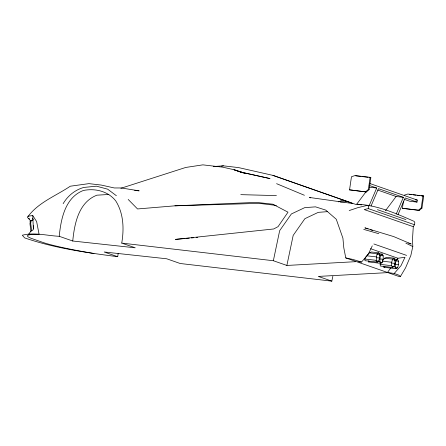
<?xml version="1.0" encoding="UTF-8"?>
<svg xmlns="http://www.w3.org/2000/svg" width="446" height="446" viewBox="0 0 446 446"><rect width="100%" height="100%" fill="white"/><g stroke="black" fill="none" stroke-linecap="round" stroke-linejoin="round"><path stroke-width="0.67" d="M28.605 234.256L31.108 230.911L32.759 230.197L33.366 228.971L33.411 225.654M366.16 191.579L356.688 204.201C376.931 204.97 395.892 213.372 414.178 221.378L414.819 222.71L414.524 224.728L413.286 226.691L412.511 238.989L412.806 246.521L410.838 255.525L405.587 267.778L400.508 276.353L398.551 276.336L387.881 272.612L318.31 276.42L331.824 281.142L332.85 276.269M121.741 243.098C124.161 228.815 123.654 213.322 115.653 200.772C107.887 191.122 95.204 188.145 83.396 190.459C65.105 197.478 60.935 218.986 59.234 236.302L72.748 241.018L135.255 247.814L121.741 243.098L273.353 260.732L286.873 265.448L356.443 261.635L345.773 257.911L343.81 247.87L342.918 238.197L336.273 219.265L325.764 210.116L315.545 206.855L304.741 207.63L291.377 213.957L279.664 230.677L273.353 260.732M134.642 190.448L139.146 190.838L121.262 187.967L114.31 187.961L101.242 185.068L88.921 183.635L70.301 186.205C55.951 195.9 37.615 202.696 27.451 217.353L30.4 220.698L29.96 223.725L30.969 231.669M32.803 220.068L31.148 220.369L30.702 223.396L31.616 230.56M72.748 241.018C74.449 223.702 78.619 202.194 96.91 195.181L108.841 194.473M59.234 236.302C47.02 235.717 34.381 232.071 22.3 235.232L24.669 237.908C54.668 248.21 86.357 252.62 117.705 256.706L118.207 253.278M349.553 189.851L351.465 176.733L354.977 175.579L370.135 177.341L370.849 177.592L369.082 189.701L366.372 191.975L349.553 189.851L366.372 191.975M365.659 191.724L368.368 189.45L370.135 177.341M413.286 226.691L364.204 209.559L368.29 208.589L368.58 206.57L367.939 205.238L357.865 207.652L349.212 210.557M404.316 195.175L407.828 194.027L423.7 196.034L421.933 208.148L419.223 210.417L402.403 208.299L403.457 201.079M404.137 199.295L409.751 201.252L416.993 202.094L417.289 200.076L369.712 183.468M402.403 208.299L418.51 210.172L421.219 207.897L422.986 195.788M286.873 265.448L293.184 235.393L304.897 218.674L318.254 212.352L327.632 211.644M376.335 256.902L377.294 253.785L378.648 252.832L379.607 254.594L379.607 258.044L378.648 261.161L377.294 262.114L365.018 260.687L364.8 259.009L366.59 255.77L376.335 256.902L376.335 260.353L377.294 262.114M382.239 254.086L380.884 255.04L379.925 258.156L379.925 261.607L380.884 263.369L382.239 262.415L383.198 259.299L383.198 255.848L382.239 254.086L378.961 253.702M392.625 267.466L391.666 265.704L391.666 262.254L392.619 259.137L393.98 258.178L394.939 259.946L394.939 263.396L393.98 266.507L392.625 267.466L380.343 266.039L380.131 264.361L381.023 262.739M397.57 259.433L396.215 260.392L395.256 263.508L395.256 266.953L396.215 268.721L397.57 267.762L398.529 264.645L398.529 261.2L397.57 259.433L394.292 259.054M369.015 205.98L376.697 188.028L369.216 185.419M371.061 205.98L378.476 188.647L403.374 197.338L396.221 214.052M397.999 214.671L405.152 197.957L416.993 202.094M372.271 245.846L368.307 254.214L361.489 262.075L356.872 261.785L387.457 272.461L394.208 273.493L398.334 274.937L400.508 276.353M387.457 272.461L390.685 268.091M396.734 259.89L397.943 258.251L404.99 257.27L401.021 265.638L394.208 273.493M385.422 210.768L396.126 196.496L403.374 197.338M367.504 254.8L369.338 252.86L371.434 251.99L378.648 252.832M382.378 260.631L384.669 258.212L386.766 257.342L393.98 258.178M29.96 221.378L30.4 221.11M338.542 201.876L342.952 199.947L356.075 204.519M368.463 260.821L368.608 261.941L369.656 261.507M383.794 266.173L383.939 267.293L384.987 266.859M120.872 188.296L185.753 167.451L202.863 164.858L222.76 167.172L234.033 169.731L241.414 172.1L238.181 171.37M218.228 166.626L219.532 166.43M221.489 166.135L223.452 165.834L238.61 167.601L272.969 175.389L351.487 202.924M27.797 216.254L32.759 215.552L36.628 221.567L39.092 234.373A82.175 6.16 8.3 0 0 32.614 238.833L42.716 242.356A82.175 6.16 8.3 0 0 94.006 253.54M185.135 238.515L175.434 239.39L273.71 228.971L278.07 226.64L288.005 212.185L272.835 204.212L256.339 202.373L174.932 205.823L137.53 208.951L128.197 199.451M186.523 238.393L189.294 238.142M191.367 237.952L193.447 237.768M196.218 237.517L197.606 237.395M340.449 202.071L347.54 201.542M213.305 166.531L223.452 165.834M174.932 205.823L259.137 203.354L276.392 205.45M240.773 194.651L276.425 195.599M30.4 220.698L31.549 220.803M355.685 175.824L360.513 176.387M361.89 176.549L368.089 177.268M369.472 177.43L370.849 177.592M369.455 187.186L376.697 188.028M409.227 194.356L411.987 194.673M413.364 194.835L416.118 195.153M417.495 195.315L419.563 195.554M420.946 195.716L423.7 196.034M415.315 199.847L417.289 200.076M369.338 252.86L377.294 253.785M376.954 254.287L379.607 254.594M379.557 254.883L380.884 255.04M379.886 255.463L383.198 255.848M384.669 258.212L392.619 259.137M376.357 257.665L379.607 258.044M392.285 259.633L394.939 259.946M394.225 260.157L396.215 260.392M379.953 258.92L383.198 259.299M395.875 260.888L398.529 261.2M364.8 259.009L376.335 260.353M382.568 261.194L391.666 262.254M375.933 260.843L378.648 261.161M377.89 261.367L379.925 261.607M391.688 263.017L394.939 263.396M379.529 262.097L382.239 262.415M394.632 264.194L398.529 264.645M368.608 261.941L380.884 263.369M380.131 264.361L391.666 265.704M391.945 266.273L393.98 266.507M393.221 266.719L395.256 266.953M395.535 267.528L397.57 267.762M383.939 267.293L396.215 268.721M331.824 281.142L180.212 263.508L166.698 258.786L104.191 251.99L117.705 256.706M31.148 220.369L32.184 220.514M352.68 203.515L309.424 197.461L310.617 197.879M356.688 204.201L361.483 204.892M345.773 257.911L353.076 259.472L361.489 262.075M240.918 172.123L269.908 178.562L240.918 172.123L234.033 169.731L245.211 173.6M363.724 229.389L378.816 233.71M368.073 228.932L364.906 227.856L393.707 236.586L411.14 243.995L408.53 243.059M370.604 229.796L372.505 230.437M373.876 243.979L406.596 255.396M377.784 190.091L396.126 196.496M368.368 189.45L369.082 189.701M421.219 207.897L421.933 208.148M418.51 210.172L419.223 210.417M377.472 209.676L405.927 219.605M368.29 208.589L414.524 224.728M370.542 248.69L397.943 258.251M272.969 175.389L342.952 199.947M276.587 183.674L304.401 195.276M405.849 243.142L412.806 246.521M28.7 218.395L29.765 219.008M116.389 195.727L107.676 189.182L96.503 186.183L83.837 187.431A34.738 32.296 -70.8 0 0 63.148 203.671M32.558 218.217L33.249 219.817M32.759 215.552L33.366 228.971"/></g></svg>
